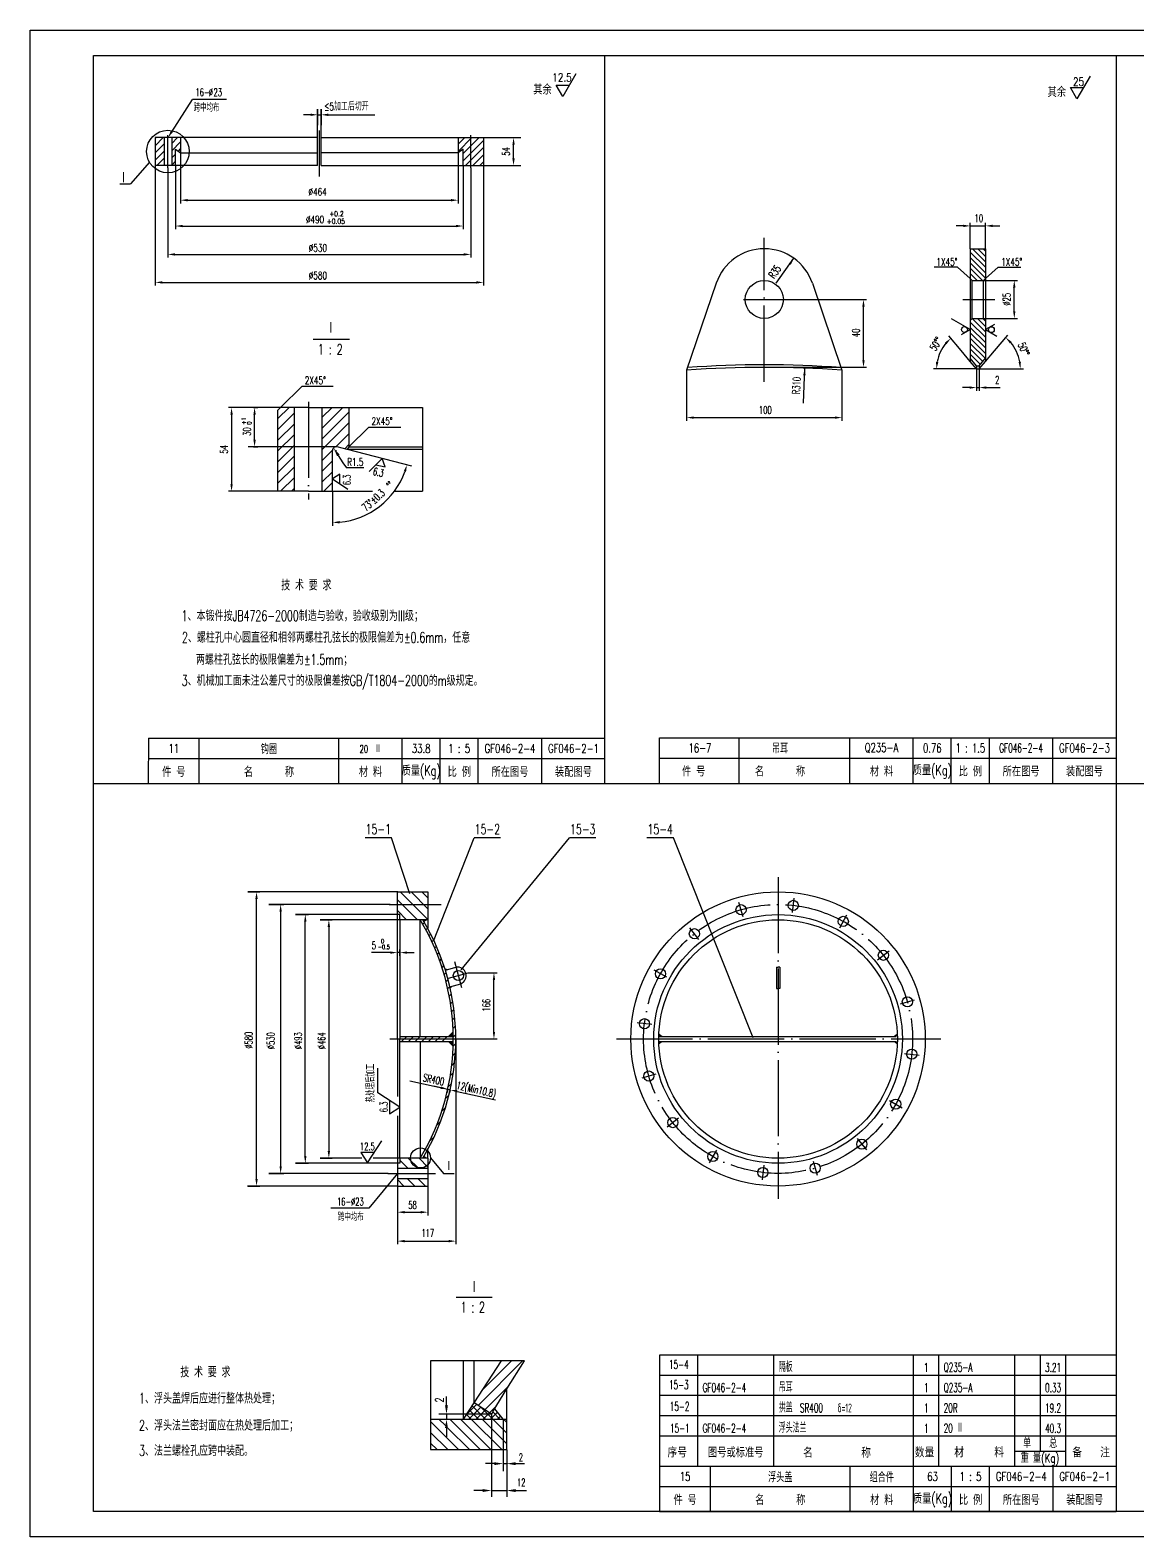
# Model space of a CAD drawing. Extents: x -843 to 1784, y -26 to 1322.
# Drawn here: x 66 to 503, y -26 to 568 of the extents above; entities that cross this region are included whole.
import ezdxf
from ezdxf.enums import TextEntityAlignment as Align

# ---------------------------------------------------------------- set-up
doc = ezdxf.new("R2010")
doc.units = 0
doc.header["$MEASUREMENT"] = 0
doc.linetypes.add('DASHDOT-M', pattern=[36, 30, -3, 0, -3])
doc.layers.get('0').update_dxf_attribs({"linetype": 'CONTINUOUS'})
for name, color, linetype in [('CDR_DWG1', 4, 'CONTINUOUS'), ('CDR_DWG2', 2, 'CONTINUOUS'), ('CDR_DWG3', 1, 'DASHDOT-M')]:
    doc.layers.add(name, color=color, linetype=linetype)
doc.styles.add('HZ', font='romans', dxfattribs={"width": 0.7, "bigfont": 'hz'})

# ---------------------------------------------------------------- blocks, each defined once
blk = doc.blocks.new('*X65')
for p, q in [((97.49, 122.95), (101.86, 127.31)), ((97.49, 118.71), (103.99, 125.21)), ((114.99, 119.24), (123.07, 127.31)), ((114.99, 123.48), (118.83, 127.31)), ((114.99, 114.99), (125.49, 125.49)), ((97.49, 114.46), (103.99, 120.96)), ((114.99, 110.75), (125.49, 121.25)), ((97.49, 110.22), (103.99, 116.72)), ((120.35, 111.87), (125.49, 117.01)), ((97.49, 105.98), (103.99, 112.48)), ((97.49, 101.74), (103.99, 108.24)), ((114.99, 106.51), (119, 110.51)), ((123.8, 111.07), (125.49, 112.77)), ((97.49, 97.49), (103.99, 103.99)), ((114.99, 102.27), (118.99, 106.27)), ((114.99, 98.02), (118.99, 102.02)), ((98.56, 94.31), (103.99, 99.75)), ((102.8, 94.31), (103.99, 95.51)), ((115.53, 94.31), (118.99, 97.78))]:
    blk.add_line(p, q)
blk = doc.blocks.new('*X53')
for p, q in [((18.71, 5.45), (36.26, 23)), ((20.8, 11.96), (31.84, 23)), ((21.38, 3.71), (30.56, 12.89))]:
    blk.add_line(p, q)
blk = doc.blocks.new('*X54')
at = {"color": 0}
for p, q in [((141.67, 70.96), (145.38, 74.67)), ((142.36, 68.82), (147.09, 73.55)), ((146.14, 68.82), (142.59, 72.37)), ((148.97, 68.82), (143.71, 74.08)), ((145.19, 68.82), (148.8, 72.43)), ((151.8, 68.82), (147.03, 73.59)), ((148.02, 68.82), (153.17, 73.97)), ((150.84, 68.82), (153.63, 71.61)), ((154.63, 68.82), (151.77, 71.67)), ((140.48, 68.82), (140.36, 68.95)), ((143.31, 68.82), (141.47, 70.66)), ((153.67, 68.82), (154.89, 70.04))]:
    blk.add_line(p, q, dxfattribs=at)
blk = doc.blocks.new('*X55')
at = {"color": 0}
for p, q in [((138.34, 56.82), (127.28, 67.89)), ((133.11, 66.29), (130.58, 68.82)), ((146.83, 56.82), (134.83, 68.82)), ((151.07, 56.82), (139.07, 68.82)), ((155.31, 56.82), (143.31, 68.82)), ((157.28, 59.1), (147.55, 68.82)), ((157.28, 63.34), (151.8, 68.82)), ((157.28, 67.58), (156.04, 68.82)), ((134.1, 56.82), (127.28, 63.64)), ((129.86, 56.82), (127.28, 59.4)), ((142.58, 56.82), (134.08, 65.32))]:
    blk.add_line(p, q, dxfattribs=at)
blk = doc.blocks.new('*X59')
for p, q in [((9.98, 45.33), (10.61, 45.97)), ((11.23, 43.05), (11.88, 43.7)), ((12.44, 40.72), (13.1, 41.39)), ((13.58, 38.33), (14.26, 39.01)), ((14.67, 35.88), (15.37, 36.58)), ((15.69, 33.37), (16.41, 34.09)), ((16.66, 30.8), (17.39, 31.53)), ((17.56, 28.16), (18.31, 28.92)), ((18.39, 25.46), (19.16, 26.23)), ((19.14, 22.68), (19.94, 23.47)), ((19.83, 19.83), (20.64, 20.64)), ((20.43, 16.89), (21.27, 17.73)), ((20.94, 13.87), (21.81, 14.73)), ((21.37, 10.76), (22.26, 11.65)), ((21.69, 7.55), (22.61, 8.47)), ((21.9, 4.22), (22.85, 5.18)), ((22, 0.78), (22.98, 1.77)), ((21.77, -6.52), (22.84, -5.45)), ((21.96, -2.79), (22.98, -1.77)), ((21.41, -10.41), (22.53, -9.29)), ((20.04, -18.86), (21.29, -17.6)), ((20.84, -14.51), (22.02, -13.33)), ((18.93, -23.5), (20.28, -22.15)), ((17.44, -28.52), (18.91, -27.06)), ((15.41, -34.09), (17.05, -32.45)), ((12.56, -40.48), (14.48, -38.56))]:
    blk.add_line(p, q)
blk = doc.blocks.new('*X61')
at = {"color": 0}
for p, q in [((139.69, 161.53), (136.66, 164.57)), ((143.94, 161.53), (139.94, 165.53)), ((147.66, 162.05), (144.18, 165.53)), ((138.21, 154.53), (135.66, 157.08)), ((142.45, 154.53), (139.45, 157.53)), ((146.69, 154.53), (143.69, 157.53))]:
    blk.add_line(p, q, dxfattribs=at)
blk = doc.blocks.new('*X60')
for p, q in [((101.65, 99), (103.65, 101)), ((104.3, 99), (106.3, 101)), ((106.95, 99), (108.95, 101)), ((109.61, 99), (111.61, 101)), ((112.26, 99), (114.26, 101)), ((114.91, 99), (116.91, 101)), ((117.56, 99), (119.56, 101))]:
    blk.add_line(p, q)
blk = doc.blocks.new('*X62')
at = {"color": 0}
for p, q in [((143.52, 259.53), (135.66, 267.39)), ((147.66, 259.63), (136.76, 270.53)), ((147.66, 263.88), (141, 270.53)), ((147.66, 268.12), (145.25, 270.53)), ((139.27, 259.53), (135.66, 263.15))]:
    blk.add_line(p, q, dxfattribs=at)
blk = doc.blocks.new('*X63')
for p, q in [((167.24, 209.67), (172.68, 215.11)), ((167.24, 212.5), (169.85, 215.11)), ((169.24, 208.84), (175.51, 215.11)), ((169.24, 206.01), (177.24, 214.01)), ((170.17, 204.11), (177.24, 211.18)), ((173, 204.11), (177.24, 208.36)), ((175.82, 204.11), (177.24, 205.53))]:
    blk.add_line(p, q)
blk = doc.blocks.new('*X64')
for p, q in [((47.89, 211.94), (51.06, 215.11)), ((47.89, 214.77), (48.23, 215.11)), ((54.39, 212.78), (56.72, 215.11)), ((47.89, 209.11), (51.39, 212.61)), ((47.89, 206.28), (51.39, 209.78)), ((54.39, 209.96), (57.89, 213.46)), ((54.39, 207.13), (55.89, 208.63)), ((57.02, 209.76), (57.89, 210.63)), ((48.54, 204.11), (51.39, 206.96)), ((51.37, 204.11), (51.39, 204.13)), ((54.39, 204.3), (55.89, 205.8))]:
    blk.add_line(p, q)

msp = doc.modelspace()

# ---------------------------------------------------------------- linework, layer by layer
for p, q in [((66.22, -26.03), (66.22, 567.97)), ((66.22, 567.97), (907.22, 567.97)), ((292.72, 270.97), (292.72, 557.97)), ((494.22, 557.97), (494.22, -16.03)), ((483.88, 549.8), (478.73, 540.87)), ((122.03, 527.93), (130.26, 540.62)), ((143.58, 540.62), (130.26, 540.62)), ((478.73, 540.87), (476.15, 545.34)), ((476.15, 545.34), (481.31, 545.34)), ((179.51, 536.83), (179.51, 530.52)), ((179.51, 525.65), (179.51, 536.83)), ((180.86, 536.83), (180.86, 530.52)), ((180.86, 525.65), (180.86, 536.83)), ((176.71, 534.59), (173.91, 534.59)), ((179.51, 534.59), (180.86, 534.59)), ((183.66, 534.59), (202.09, 534.59)), ((244.8, 525.58), (259.63, 525.58)), ((256.37, 525.58), (257.96, 525.58)), ((256.71, 517.38), (256.71, 522.78)), ((125.51, 519.58), (125.51, 499.68)), ((234.86, 519.58), (234.86, 499.68)), ((113.2, 515.98), (105.73, 507.34)), ((115.51, 514.58), (115.51, 467.27)), ((120.51, 513.69), (120.51, 478.3)), ((123.51, 514.58), (123.51, 489.5)), ((236.86, 514.58), (236.86, 489.5)), ((239.86, 513.69), (239.86, 478.3)), ((244.8, 514.58), (259.63, 514.58)), ((244.86, 514.58), (244.86, 467.27)), ((256.37, 514.58), (257.96, 514.58)), ((101.61, 507.34), (105.73, 507.34)), ((128.31, 500.93), (232.06, 500.93)), ((126.31, 490.75), (234.06, 490.75)), ((433.91, 490.8), (431.11, 490.8)), ((436.71, 481.79), (436.71, 492.05)), ((436.71, 490.8), (442.71, 490.8)), ((442.71, 481.79), (442.71, 492.05)), ((445.51, 490.8), (448.31, 490.8)), ((442.71, 476.6), (437.53, 481.79)), ((442.71, 478.72), (439.65, 481.79)), ((442.71, 480.84), (441.77, 481.79)), ((123.31, 479.55), (237.06, 479.55)), ((360.14, 468.2), (367.2, 478.02)), ((442.71, 474.48), (436.71, 480.48)), ((442.71, 472.35), (436.71, 478.36)), ((442.71, 470.23), (436.71, 476.23)), ((431.68, 474.57), (422.51, 474.57)), ((436.71, 470.04), (431.68, 474.57)), ((441.54, 469.29), (436.71, 474.11)), ((439.42, 469.29), (436.71, 471.99)), ((441.54, 469.29), (455.29, 469.29)), ((442.71, 470.04), (447.75, 474.57)), ((447.75, 474.57), (456.59, 474.57)), ((118.31, 468.52), (242.06, 468.52)), ((454.04, 457.09), (454.04, 466.49)), ((367.71, 461.79), (395.86, 461.79)), ((394.61, 437.84), (394.61, 458.99)), ((436.71, 449.92), (429.36, 454.17)), ((442.71, 446.9), (436.71, 452.9)), ((442.71, 449.02), (437.46, 454.28)), ((442.71, 451.14), (439.57, 454.29)), ((442.71, 453.26), (441.69, 454.29)), ((441.96, 454.29), (455.29, 454.29)), ((446.18, 451.89), (442.71, 449.89)), ((433.09, 441.68), (428.24, 447.46)), ((433.25, 447.92), (436.71, 449.92)), ((442.71, 444.78), (436.71, 450.78)), ((442.71, 442.66), (436.71, 448.66)), ((442.71, 440.54), (436.71, 446.54)), ((442.71, 449.89), (447.15, 447.33)), ((446.24, 441.56), (451.44, 447.76)), ((436.71, 437.36), (433.09, 441.68)), ((442.63, 438.49), (436.71, 444.41)), ((441.67, 437.34), (436.71, 442.29)), ((440.7, 436.19), (436.71, 440.17)), ((442.71, 437.36), (446.24, 441.56)), ((324.91, 433.88), (324.91, 413.96)), ((355.53, 435.04), (367.77, 435.04)), ((355.53, 435.04), (395.86, 435.04)), ((370.91, 420.88), (371.45, 434.72)), ((386.14, 433.88), (386.14, 413.96)), ((429.68, 434.38), (422.14, 434.38)), ((439.21, 434.38), (429.68, 434.38)), ((439.21, 434.38), (439.21, 425.8)), ((440.21, 434.38), (440.21, 425.8)), ((440.21, 434.38), (449.59, 434.38)), ((449.59, 434.38), (457.68, 434.38)), ((164.86, 419.17), (173.35, 427.65)), ((173.35, 427.65), (185.69, 427.65)), ((436.41, 427.05), (433.61, 427.05)), ((439.21, 427.05), (440.21, 427.05)), ((443.01, 427.05), (448.46, 427.05)), ((145.8, 419.17), (144.34, 419.17)), ((164.8, 419.17), (144.5, 419.17)), ((145.59, 416.37), (145.59, 388.97)), ((151.76, 419.17), (145.8, 419.17)), ((154.17, 419.17), (155.91, 419.17)), ((154.66, 406.48), (154.66, 416.37)), ((175.86, 419.17), (180.86, 419.17)), ((175.86, 419.17), (181.36, 419.17)), ((191.86, 403.67), (199.64, 411.45)), ((199.64, 411.45), (212.27, 411.45)), ((327.71, 415.21), (383.34, 415.21)), ((187.17, 403.68), (152.1, 403.68)), ((154.17, 403.68), (155.91, 403.68)), ((186.57, 401.93), (186.61, 402.1)), ((186.77, 402.23), (186.95, 402.23)), ((187.65, 400.32), (189.5, 397.35)), ((191.86, 402.67), (191.16, 402.67)), ((216.65, 396.08), (191.22, 402.65)), ((204.99, 399.09), (199.8, 393.99)), ((206.17, 395.85), (204.99, 399.09)), ((188.29, 392.86), (185.38, 391.02)), ((188.29, 389.1), (188.29, 392.86)), ((189.5, 397.35), (190.85, 395.47)), ((197.75, 395.47), (190.85, 395.47)), ((202.5, 396.65), (206.17, 395.85)), ((145.8, 386.17), (144.34, 386.17)), ((163.8, 386.17), (145.8, 386.17)), ((185.36, 386.17), (185.36, 372.6)), ((185.38, 391.02), (191.47, 387.03)), ((112.82, 280.78), (292.82, 280.78)), ((314.22, 280.97), (494.22, 280.97)), ((314.22, 280.97), (494.22, 280.97)), ((91.22, 270.97), (897.22, 270.97)), ((112.72, 270.97), (292.72, 270.97)), ((208.65, 249.6), (198.2, 249.6)), ((215.89, 227.53), (208.65, 249.6)), ((225.16, 208.83), (241.16, 249.6)), ((236.12, 197.54), (278.74, 249.6)), ((251.61, 249.6), (241.16, 249.6)), ((289.19, 249.6), (278.74, 249.6)), ((319.72, 249.6), (309.27, 249.6)), ((351.08, 170.76), (319.72, 249.6)), ((211.12, 228.26), (152.01, 228.26)), ((152.01, 228.26), (156.69, 228.26)), ((155.44, 115.06), (155.44, 225.46)), ((208.09, 223.26), (160.31, 223.26)), ((160.31, 223.26), (166.18, 223.26)), ((164.93, 220.46), (164.93, 120.06)), ((207.76, 223.26), (228.22, 223.26)), ((211.03, 219.26), (170.81, 219.26)), ((170.81, 219.26), (175.9, 219.26)), ((174.65, 124.06), (174.65, 216.46)), ((212.01, 217.26), (180.45, 217.26)), ((180.45, 217.26), (185.18, 217.26)), ((183.93, 214.46), (183.93, 126.06)), ((208.16, 204.3), (200.68, 204.3)), ((210.96, 203.06), (210.96, 205.55)), ((211.96, 204.3), (210.96, 204.3)), ((211.96, 203.06), (211.96, 205.55)), ((214.76, 204.3), (217.56, 204.3)), ((238.81, 196.36), (250.24, 196.36)), ((248.99, 173.06), (248.99, 193.56)), ((233.96, 170.2), (233.96, 91.67)), ((236.96, 170.26), (250.24, 170.26)), ((203.26, 149.07), (203.26, 158.68)), ((211.96, 143.37), (203.26, 149.07)), ((215.86, 153.76), (230.79, 150.45)), ((228.06, 151.05), (225.33, 151.66)), ((230.79, 150.45), (230.52, 149.21)), ((230.79, 150.43), (231.74, 150.22)), ((231.74, 150.23), (231.47, 149)), ((234.47, 149.61), (249.63, 146.21)), ((207.8, 146.11), (207.8, 140.74)), ((207.8, 140.74), (211.96, 143.37)), ((201.85, 125.54), (196.49, 125.54)), ((196.49, 125.54), (199.11, 121.37)), ((199.11, 121.37), (204.82, 130.08)), ((210.99, 121.26), (170.73, 121.26)), ((170.73, 121.26), (175.9, 121.26)), ((180.45, 123.26), (185.18, 123.26)), ((196.96, 123.26), (180.45, 123.26)), ((213.11, 123.26), (201.35, 123.26)), ((211.96, 121.26), (210.96, 121.26)), ((222.96, 123.26), (211.96, 123.26)), ((211.96, 123.26), (211.96, 121.26)), ((223.99, 123.34), (229.15, 117.27)), ((207.36, 117.26), (160.31, 117.26)), ((160.31, 117.26), (166.18, 117.26)), ((210.96, 117.26), (199.71, 103.55)), ((229.15, 117.27), (233.27, 117.27)), ((210.99, 112.26), (151.91, 112.26)), ((152.01, 112.26), (156.69, 112.26)), ((210.99, 112.26), (210.99, 100.71)), ((222.96, 112.26), (222.96, 100.71)), ((199.71, 103.55), (184.71, 103.55)), ((213.79, 101.96), (220.16, 101.96)), ((210.99, 100.71), (210.99, 89.3)), ((213.79, 90.55), (231.16, 90.55)), ((233.96, 91.67), (233.96, 89.3)), ((314.32, 37.78), (494.32, 37.78)), ((314.32, 29.78), (494.32, 29.78)), ((230.27, 25.85), (230.27, 29.35)), ((247.96, 22.35), (227.27, 22.35)), ((230.27, 22.35), (230.27, 20.35)), ((248.02, 22.29), (248.02, -10.29)), ((252.61, 20.29), (252.61, -0.17)), ((314.32, 21.78), (494.32, 21.78)), ((230.27, 16.85), (230.27, 13.35)), ((314.32, 13.78), (494.32, 13.78)), ((464.32, 7.78), (464.32, 13.78)), ((254.02, 8.29), (254.02, -10.21)), ((454.32, 7.78), (474.32, 7.78)), ((249.11, 2.83), (245.61, 2.83)), ((252.61, 2.83), (253.98, 2.83)), ((257.52, 2.83), (261.02, 2.83)), ((244.52, -7.77), (241.02, -7.77)), ((248.09, -7.77), (254.04, -7.77)), ((257.52, -7.77), (261.82, -7.77)), ((314.32, -6.22), (494.32, -6.22)), ((907.22, -26.03), (66.22, -26.03))]:
    msp.add_line(p, q)
msp.add_lwpolyline([(281.22, 550.79), (276.07, 541.87), (273.49, 546.33), (278.65, 546.33)])
for centre, radius in [((120.51, 520.09), 8.39), ((434.4, 449.92), 1.15), ((445.02, 449.89), 1.15), ((220.05, 123.34), 3.94)]:
    msp.add_circle(centre, radius)
for centre, radius, start, end in [((439.21, 434.38), 15.82, 140.15415, 169.84585), ((440.21, 434.38), 16.22, 9.90494, 40.09506), ((185.36, 404.17), 30.32, 275.29288, 340.20645)]:
    msp.add_arc(centre, radius, start, end)
for points in [[(176.71, 535.06), (176.71, 534.12), (179.51, 534.59)], [(183.66, 535.06), (183.66, 534.12), (180.86, 534.59)], [(122.42, 527.68), (121.64, 528.19), (120.51, 525.58)], [(256.24, 522.78), (257.17, 522.78), (256.71, 525.58)], [(256.24, 517.38), (257.17, 517.38), (256.71, 514.58)], [(128.31, 501.4), (128.31, 500.46), (125.51, 500.93)], [(232.06, 501.4), (232.06, 500.46), (234.86, 500.93)], [(126.31, 491.21), (126.31, 490.28), (123.51, 490.75)], [(234.06, 491.21), (234.06, 490.28), (236.86, 490.75)], [(433.91, 491.27), (433.91, 490.33), (436.71, 490.8)], [(445.51, 491.27), (445.51, 490.33), (442.71, 490.8)], [(123.31, 480.01), (123.31, 479.08), (120.51, 479.55)], [(237.06, 480.01), (237.06, 479.08), (239.86, 479.55)], [(365.19, 476.02), (365.95, 475.48), (367.2, 478.02)], [(453.57, 466.49), (454.5, 466.49), (454.04, 469.29)], [(118.31, 468.98), (118.31, 468.05), (115.51, 468.52)], [(242.06, 468.98), (242.06, 468.05), (244.86, 468.52)], [(394.14, 458.99), (395.08, 458.99), (394.61, 461.79)], [(453.57, 457.09), (454.5, 457.09), (454.04, 454.29)], [(426.74, 444.85), (427.4, 444.19), (429.04, 446.5)], [(452.29, 444.49), (452.95, 445.15), (450.64, 446.8)], [(370.87, 431.94), (371.81, 431.91), (371.45, 434.72)], [(394.14, 437.84), (395.08, 437.84), (394.61, 435.04)], [(424.11, 437.13), (423.18, 437.21), (423.39, 434.38)], [(456.65, 437.21), (455.72, 437.13), (456.43, 434.38)], [(436.41, 427.52), (436.41, 426.59), (439.21, 427.05)], [(443.01, 427.52), (443.01, 426.59), (440.21, 427.05)], [(145.12, 416.37), (146.06, 416.37), (145.59, 419.17)], [(154.2, 416.37), (155.13, 416.37), (154.66, 419.17)], [(327.71, 415.68), (327.71, 414.75), (324.91, 415.21)], [(383.34, 415.68), (383.34, 414.75), (386.14, 415.21)], [(154.2, 406.48), (155.13, 406.48), (154.66, 403.68)], [(188.15, 400.63), (187.16, 400.01), (185.8, 403.29)], [(213.44, 394.04), (214.34, 393.76), (214.72, 396.58)], [(145.12, 388.97), (146.06, 388.97), (145.59, 386.17)], [(188.18, 373.51), (188.14, 374.44), (185.36, 373.85)], [(154.97, 225.46), (155.9, 225.46), (155.44, 228.26)], [(164.47, 220.46), (165.4, 220.46), (164.93, 223.26)], [(174.18, 216.46), (175.12, 216.46), (174.65, 219.26)], [(183.46, 214.46), (184.4, 214.46), (183.93, 217.26)], [(220.96, 217.26), (222.96, 217.26), (221.48, 216.39)], [(208.16, 204.76), (208.16, 203.83), (210.96, 204.3)], [(214.76, 204.76), (214.76, 203.83), (211.96, 204.3)], [(229.86, 197.34), (231, 197.67), (229.61, 198.13)], [(248.53, 193.56), (249.46, 193.56), (248.99, 196.36)], [(231.61, 190.8), (232.75, 191.12), (231.81, 190)], [(232.76, 171.18), (230.76, 171.27), (232.65, 173.18)], [(248.53, 173.06), (249.46, 173.06), (248.99, 170.26)], [(314.05, 171.26), (315.55, 171.29), (314.14, 172.35)], [(407.89, 171.26), (406.39, 171.29), (407.8, 172.35)], [(232.77, 169.33), (230.77, 169.22), (232.67, 167.32)], [(314.05, 169.26), (315.55, 169.23), (314.14, 168.17)], [(407.89, 169.26), (406.39, 169.23), (407.8, 168.17)], [(228.16, 151.51), (227.96, 150.6), (230.79, 150.45)], [(228.16, 151.5), (227.96, 150.59), (230.79, 150.43)], [(234.58, 150.06), (234.37, 149.15), (231.74, 150.22)], [(183.46, 126.06), (184.4, 126.06), (183.93, 123.26)], [(164.47, 120.06), (165.4, 120.06), (164.93, 117.26)], [(174.18, 124.06), (175.12, 124.06), (174.65, 121.26)], [(222.96, 123.26), (220.96, 123.26), (221.48, 124.1)], [(220.96, 123.26), (220.96, 123.26), (220.96, 123.26)], [(222.96, 123.26), (220.96, 123.26), (220.96, 123.26)], [(154.97, 115.06), (155.9, 115.06), (155.44, 112.26)], [(213.79, 102.43), (213.79, 101.49), (210.99, 101.96)], [(220.16, 102.43), (220.16, 101.49), (222.96, 101.96)], [(213.79, 91.02), (213.79, 90.09), (210.99, 90.55)], [(231.16, 91.02), (231.16, 90.09), (233.96, 90.55)], [(230.86, 25.85), (229.69, 25.85), (230.27, 22.35)], [(230.86, 16.85), (229.69, 16.85), (230.27, 20.35)], [(249.11, 2.25), (249.11, 3.41), (252.61, 2.83)], [(257.52, 2.25), (257.52, 3.41), (254.02, 2.83)], [(244.52, -8.35), (244.52, -7.18), (248.02, -7.77)], [(257.52, -8.35), (257.52, -7.18), (254.02, -7.77)]]:
    msp.add_solid(points)
at = {"layer": 'CDR_DWG1'}
for p, q in [((91.22, -16.03), (91.22, 557.97)), ((91.22, 557.97), (897.22, 557.97)), ((115.51, 525.58), (115.51, 514.58)), ((119.01, 525.58), (115.51, 525.58)), ((119.01, 525.58), (119.01, 514.58)), ((122.01, 525.58), (119.01, 525.58)), ((122.01, 525.58), (122.01, 514.58)), ((125.51, 525.58), (122.01, 525.58)), ((179.51, 525.58), (125.51, 525.58)), ((125.51, 525.58), (125.51, 519.58)), ((179.51, 514.58), (179.51, 525.58)), ((180.86, 514.58), (180.86, 525.58)), ((180.86, 525.58), (234.86, 525.58)), ((234.86, 525.58), (244.86, 525.58)), ((234.86, 525.58), (234.86, 519.58)), ((244.86, 525.58), (244.86, 514.58)), ((123.51, 514.58), (123.51, 521.08)), ((123.51, 521.08), (125.51, 519.58)), ((125.51, 519.58), (179.51, 519.58)), ((234.86, 519.58), (180.86, 519.58)), ((236.86, 521.08), (234.86, 519.58)), ((236.86, 514.58), (236.86, 521.08)), ((119.01, 514.58), (115.51, 514.58)), ((122.01, 514.58), (119.01, 514.58)), ((123.51, 514.58), (122.01, 514.58)), ((179.49, 514.58), (123.51, 514.58)), ((180.85, 514.58), (236.86, 514.58)), ((236.86, 514.58), (244.86, 514.58)), ((436.71, 481.79), (436.71, 470.04)), ((436.71, 481.79), (442.71, 481.79)), ((442.71, 481.79), (442.71, 470.04)), ((437.46, 469.29), (436.71, 470.04)), ((436.71, 470.04), (436.71, 437.36)), ((437.46, 469.29), (441.96, 469.29)), ((437.46, 454.29), (437.46, 469.29)), ((442.71, 470.04), (441.96, 469.29)), ((441.96, 454.29), (441.96, 469.29)), ((442.71, 470.04), (442.71, 437.36)), ((336.59, 468.22), (324.91, 433.88)), ((374.46, 468.22), (386.14, 433.88)), ((437.46, 454.29), (436.71, 453.54)), ((437.46, 454.29), (441.96, 454.29)), ((441.96, 454.29), (442.71, 453.54)), ((439.21, 435.61), (436.71, 438.59)), ((439.21, 434.38), (436.71, 437.36)), ((439.21, 435.61), (439.21, 434.38)), ((439.21, 435.61), (440.21, 435.61)), ((439.21, 434.38), (440.21, 434.38)), ((440.21, 435.61), (442.71, 438.59)), ((440.21, 434.38), (442.71, 437.36)), ((440.21, 435.61), (440.21, 434.38)), ((164.86, 419.17), (163.86, 418.17)), ((163.86, 386.17), (163.86, 418.17)), ((170.36, 419.17), (164.86, 419.17)), ((170.36, 386.17), (170.36, 419.17)), ((175.86, 419.17), (170.36, 419.17)), ((175.86, 419.17), (220.86, 419.17)), ((181.36, 386.17), (181.36, 419.17)), ((181.36, 419.17), (191.86, 419.17)), ((191.86, 419.17), (191.86, 403.67)), ((220.86, 419.17), (220.86, 386.17)), ((185.36, 386.17), (185.36, 402.23)), ((191.16, 402.67), (187.24, 403.68)), ((191.86, 403.67), (191.16, 402.67)), ((191.86, 403.67), (220.86, 403.67)), ((220.86, 402.67), (191.86, 402.67)), ((170.36, 386.17), (163.86, 386.17)), ((175.86, 386.17), (170.36, 386.17)), ((175.86, 386.17), (181.36, 386.17)), ((181.36, 386.17), (185.36, 386.17)), ((185.36, 386.17), (201.11, 386.17)), ((209.76, 386.17), (220.86, 386.17)), ((112.82, 288.78), (112.72, 270.97)), ((112.82, 288.78), (292.82, 288.78)), ((132.82, 270.78), (132.82, 288.78)), ((187.82, 270.78), (187.82, 288.78)), ((212.82, 270.78), (212.82, 288.78)), ((227.82, 270.78), (227.82, 288.78)), ((242.82, 270.78), (242.82, 288.78)), ((267.82, 270.78), (267.82, 288.78)), ((314.22, 288.97), (494.22, 288.97)), ((314.22, 288.97), (494.22, 288.97)), ((314.22, 288.97), (494.22, 288.97)), ((314.22, 270.97), (314.22, 288.97)), ((345.66, 270.97), (345.66, 288.97)), ((389.22, 270.97), (389.22, 288.97)), ((414.22, 270.97), (414.22, 288.97)), ((429.22, 270.97), (429.22, 288.97)), ((444.22, 270.97), (444.22, 288.97)), ((469.22, 270.97), (469.22, 288.97)), ((210.96, 228.26), (222.96, 228.26)), ((210.96, 219.26), (210.96, 228.26)), ((222.96, 228.26), (222.96, 217.26)), ((210.96, 170.26), (210.96, 219.26)), ((211.96, 219.26), (210.96, 219.26)), ((211.96, 217.26), (211.96, 219.26)), ((211.96, 217.26), (211.96, 170.26)), ((222.96, 217.26), (211.96, 217.26)), ((219.96, 171.4), (219.96, 217.26)), ((222.96, 217.26), (222.96, 213.94)), ((229.86, 197.34), (234.02, 198.54)), ((360.3, 198.54), (360.3, 190.09)), ((360.3, 198.54), (360.96, 198.54)), ((361.63, 198.54), (360.96, 198.54)), ((361.63, 198.54), (361.63, 190.09)), ((231.63, 190.82), (235.89, 192.03)), ((360.3, 190.09), (360.96, 190.09)), ((361.63, 190.09), (360.96, 190.09)), ((210.96, 170.26), (210.96, 147.53)), ((211.96, 171.26), (232.76, 171.26)), ((211.96, 123.26), (211.96, 170.26)), ((211.96, 169.26), (232.76, 169.26)), ((219.96, 169.37), (219.96, 123.26)), ((314.02, 171.26), (407.46, 171.26)), ((314.02, 169.26), (407.46, 169.26)), ((210.96, 139.98), (210.96, 121.51)), ((222.96, 123.26), (222.96, 127.11)), ((210.96, 121.26), (210.96, 119.26)), ((210.96, 119.26), (222.96, 119.26)), ((210.96, 119.26), (210.96, 115.26)), ((222.96, 123.26), (222.96, 119.26)), ((222.96, 119.26), (222.96, 115.26)), ((210.96, 115.26), (222.96, 115.26)), ((210.96, 115.26), (210.96, 112.26)), ((222.96, 115.26), (222.96, 112.26)), ((210.96, 112.26), (222.96, 112.26)), ((224.02, 43.35), (224.02, 8.35)), ((261.02, 43.35), (224.02, 43.35)), ((237.02, 20.35), (237.02, 43.35)), ((241.22, 26.79), (252.02, 43.35)), ((241.22, 26.79), (241.22, 43.35)), ((254.02, 32.35), (261.02, 43.35)), ((314.32, 45.78), (494.32, 45.78)), ((314.32, -16.22), (314.32, 45.78)), ((329.32, 13.78), (329.32, 45.78)), ((359.32, 13.78), (359.32, 45.78)), ((414.32, 13.78), (414.32, 45.78)), ((424.32, 13.78), (424.32, 45.78)), ((454.32, 13.78), (454.32, 45.78)), ((464.32, 13.78), (464.32, 45.78)), ((474.32, 1.78), (474.32, 45.78)), ((248.73, 23.53), (254.02, 32.35)), ((254.02, 20.35), (254.02, 32.35)), ((237.02, 20.35), (241.22, 26.79)), ((248.02, 22.35), (241.22, 26.79)), ((252.61, 20.35), (249.3, 24.48)), ((224.02, 20.35), (237.02, 20.35)), ((237.02, 20.35), (254.02, 20.35)), ((248.73, 23.53), (247.96, 22.35)), ((254.02, 8.35), (254.02, 20.35)), ((329.32, 1.78), (329.32, 13.78)), ((359.32, 1.78), (359.32, 13.78)), ((414.32, 1.78), (414.32, 13.78)), ((424.32, 1.78), (424.32, 13.78)), ((454.32, 1.78), (454.32, 13.78)), ((224.02, 8.35), (254.02, 8.35)), ((314.32, 1.78), (494.32, 1.78)), ((334.32, -16.22), (334.32, 1.78)), ((389.32, -16.22), (389.32, 1.78)), ((414.32, -16.22), (414.32, 1.78)), ((429.32, -16.22), (429.32, 1.78)), ((444.32, -16.22), (444.32, 1.78)), ((469.32, -16.22), (469.32, 1.78)), ((897.22, -16.03), (91.22, -16.03)), ((314.22, -16.03), (494.22, -16.03))]:
    msp.add_line(p, q, dxfattribs=at)
for centre, radius in [((355.53, 461.79), 7.5), ((360.96, 170.26), 58), ((346.36, 221.21), 2), ((366.96, 222.92), 2), ((360.96, 170.26), 49), ((360.96, 170.26), 47), ((386.66, 216.61), 2), ((327.97, 211.74), 2), ((402.44, 203.25), 2), ((234.96, 195.26), 2), ((314.61, 195.95), 2), ((411.91, 184.87), 2), ((308.31, 176.26), 2), ((413.62, 164.26), 2), ((310.02, 155.65), 2), ((407.32, 144.56), 2), ((319.49, 137.27), 2), ((393.96, 128.78), 2), ((335.27, 123.9), 2), ((354.96, 117.6), 2), ((375.57, 119.31), 2)]:
    msp.add_circle(centre, radius, dxfattribs=at)
for centre, radius, start, end in [((355.53, 461.79), 20, 18.77819, 161.22181), ((355.53, 28.78), 406.25, 85.67849, 94.32151), ((355.53, 28.78), 407.25, 85.73848, 94.26152), ((186.86, 402.23), 1.5, 75.49934, 180), ((141.5, 170.26), 91.46, 329.07756, 30.92244), ((142.5, 170.26), 91.46, 329.07756, 30.92244), ((234.63, 195.19), 3.4, 291.70928, 100.29072)]:
    msp.add_arc(centre, radius, start, end, dxfattribs=at)
at = {"layer": 'CDR_DWG2'}
for p, q in [((177.76, 446.14), (192.01, 446.14)), ((234.05, 68.4), (248.29, 68.4))]:
    msp.add_line(p, q, dxfattribs=at)
at = {"layer": 'CDR_DWG3', "linetype": 'DASHDOT-M'}
for p, q in [((120.51, 513.69), (120.51, 526.5)), ((180.15, 528.42), (180.15, 510.26)), ((239.86, 513.69), (239.86, 526.5)), ((355.53, 429.37), (355.53, 486.1)), ((347.28, 461.79), (367.71, 461.79)), ((433.82, 461.78), (446.38, 461.78)), ((175.86, 421.44), (175.86, 382.96)), ((360.96, 234.09), (360.96, 107.19)), ((366.64, 220.07), (367.29, 225.81)), ((347.15, 218.45), (345.55, 224)), ((329.76, 209.49), (326.16, 214.01)), ((385.27, 214.11), (388.07, 219.16)), ((400.2, 201.47), (404.72, 205.06)), ((231.12, 194.16), (238.81, 196.36)), ((236.34, 190.45), (233.56, 200.62)), ((317.12, 194.56), (312.07, 197.36)), ((409.15, 184.08), (414.7, 185.67)), ((311.15, 175.93), (305.42, 176.59)), ((207.96, 170.26), (236.96, 170.26)), ((297.22, 170.26), (425.05, 170.26)), ((410.77, 164.58), (416.51, 163.93)), ((312.77, 156.44), (307.22, 154.85)), ((404.81, 145.96), (409.86, 143.16)), ((321.73, 139.05), (317.21, 135.46)), ((392.17, 131.03), (395.77, 126.51)), ((336.66, 126.41), (333.86, 121.36)), ((355.29, 120.45), (354.64, 114.71)), ((374.78, 122.07), (376.37, 116.52)), ((207.16, 117.26), (225.96, 117.26))]:
    msp.add_line(p, q, dxfattribs=at)
msp.add_circle((360.96, 170.26), 53, dxfattribs=at)

# ---------------------------------------------------------------- block references
for name, p in [('*X64', (67.62, 310.48)), ('*X63', (67.62, 310.48)), ('*X65', (66.37, 291.86)), ('*X62', (75.31, -42.27)), ('*X59', (210.96, 170.26)), ('*X60', (110.96, 70.26)), ('*X61', (75.31, -42.27)), ('*X53', (224.02, 20.35)), ('*X54', (96.74, -48.47)), ('*X55', (96.74, -48.47))]:
    msp.add_blockref(name, p)

# ---------------------------------------------------------------- texts
at = {"style": 'HZ'}
for s, height, width, p in [('其余', 4, 0.7, (264.5, 542.58)), ('12.5', 3.2, 0.8, (271.97, 547.72)), ('25', 3.2, 0.8, (477.17, 546.04)), ('16-', 3, 0.65, (131.34, 541.98)), ('%%c', 3, 0.65, (136.54, 541.98)), ('23', 3, 0.65, (138.49, 541.98)), ('其余', 4, 0.7, (467.16, 541.59)), ('跨中均布', 3, 0.65, (130.67, 535.87)), ('≤5加工后切开', 3, 0.7, (182.17, 536.34)), ('+0.2', 2.04, 0.7, (184.1, 494.57)), ('10', 3, 0.65, (438.41, 492.3)), ('1X45%%D', 3, 0.7, (423.36, 475.11)), ('1X45%%D', 3, 0.7, (448.88, 475.11)), ('2X45%%D', 3, 0.7, (174.45, 428.38)), ('2', 3, 0.65, (446.49, 428.55)), ('100', 3, 0.65, (353.41, 416.71)), ('2X45%%D', 3, 0.7, (200.75, 412.31)), ('           技 术 要 求', 4.2, 0.65, (142.77, 347.1)), ('1、本锻件按JB4726-2000制造与验收，验收级别为III级；', 4.2, 0.65, (125.9, 335.02)), ('2、螺柱孔中心圆直径和相邻两螺柱孔弦长的极限偏差为%%P0.6mm，任意', 4.2, 0.65, (126.03, 326.48)), ('  两螺柱孔弦长的极限偏差为%%P1.5mm；', 4.2, 0.65, (127.81, 317.76)), ('3、机械加工面未注公差尺寸的极限偏差按GB/T1804-2000的m级规定。', 4.2, 0.65, (125.95, 309.48)), ('0', 1.7, 0.7, (204.49, 207.96)), ('-0.5', 1.7, 0.7, (203.24, 205.67)), ('跨中均布', 3, 0.65, (187.51, 98.51)), ('15-4', 3.5, 0.6, (317.96, 40.18)), ('隔板', 3.5, 0.6, (361.22, 39.06)), ('Q235-A', 3.5, 0.6, (426.22, 39.06)), ('       技 术 要 求', 4.2, 0.65, (111.12, 36.88)), ('15-3', 3.5, 0.6, (317.96, 32.18)), ('1、浮头盖焊后应进行整体热处理；', 4.2, 0.65, (109.14, 26.52)), ('GF046-2-4', 3.5, 0.6, (331.22, 31.06)), ('吊耳', 3.5, 0.6, (361.22, 31.06)), ('Q235-A', 3.5, 0.6, (426.22, 31.06)), ('15-2', 3.5, 0.6, (318.29, 23.65)), ('拱盖  SR400   δ=12', 3.5, 0.6, (361.22, 23.06)), ('20R', 3.5, 0.6, (426.22, 23.06)), ('2、浮头法兰密封面应在热处理后加工；', 4.2, 0.65, (109.14, 15.84)), ('15-1', 3.5, 0.6, (318.36, 15.06)), ('GF046-2-4', 3.5, 0.6, (331.22, 15.06)), ('浮头法兰', 3.5, 0.6, (361.22, 15.06)), ('20 Ⅱ', 3.5, 0.6, (426.22, 15.06)), ('单', 3.5, 0.7, (457.5, 9.04)), ('总', 3.5, 0.7, (467.76, 8.99)), ('3、法兰螺栓孔应跨中装配。', 4.2, 0.65, (109.14, 5.87)), ('2', 3, 0.65, (258.77, 3.78)), ('序号', 4, 0.8, (317.39, 5.27)), ('图号或标准号', 4, 0.7, (333.34, 5.28)), ('名        称', 4, 0.8, (370.81, 5.17)), ('数量', 4, 0.8, (414.84, 5.28)), ('材     料', 4, 0.8, (430.38, 5.33)), ('重 量(Kg)', 3.5, 0.7, (456.56, 3.26)), ('备   注', 4, 0.8, (476.89, 5.28))]:
    msp.add_text(s, height=height, dxfattribs=dict(at, width=width)).set_placement(p)
for s, height, rotation, width, p in [('54', 3, 90, 0.65, (255.21, 518.46)), ('R35', 3, 54, 0.65, (359.38, 469.74)), ('%%c25', 3, 90, 0.65, (452.54, 459.35)), ('40', 3, 90, 0.65, (393.11, 446.95)), ('50%%d%%d', 3, 57.31974, 0.65, (423.01, 441.21)), ('50%%d%%d', 3, 292.91796, 0.65, (455.36, 444.04)), ('R310', 3, 88, 0.65, (369.55, 424.42)), ('+1', 1.7, 90, 0.7, (151.2, 412.44)), ('30', 3, 90, 0.65, (153.16, 408.03)), ('0', 1.7, 90, 0.7, (153.43, 412.44)), ('54', 3, 90, 0.65, (144.09, 401.04)), ('73%%d%%p0.3', 3, 41.8869, 0.65, (198.61, 378.12)), ('%%d%%d', 3, 41.8869, 0.65, (208.28, 386.78)), ('166', 3, 90, 0.65, (247.49, 181.04)), ('SR400', 3, 347.48828, 0.65, (220.78, 153.68)), ('12(Min10.8)', 3, 347, 0.65, (234.03, 150.66))]:
    msp.add_text(s, height=height, rotation=rotation, dxfattribs=dict(at, width=width)).set_placement(p)
for s, height, width, p in [('%%C464 ', 3, 0.7, (180.22, 502.72)), ('%%C490 ', 3, 0.7, (179.22, 491.82)), ('+0.05', 2.04, 0.7, (186.68, 491.58)), ('%%C530 ', 3, 0.7, (180.32, 480.62)), ('%%C580 ', 3, 0.7, (180.32, 469.72)), ('R1.5', 3, 0.7, (194.33, 396.21)), ('5', 3, 0.65, (201.67, 205.68)), ('12.5', 3, 0.65, (199.11, 126.37)), ('16-%%C23', 3, 0.65, (192.41, 104.63)), ('58', 3, 0.65, (216.91, 103.28)), ('117', 3, 0.65, (222.91, 92.31)), ('12', 3, 0.65, (259.74, -6.08))]:
    msp.add_text(s, height=height, dxfattribs=dict(at, width=width)).set_placement(p, align=Align.CENTER)
for s, height, rotation, width, p in [('6.3', 3, 90, 0.65, (192.51, 390.67)), ('6.3', 3, 347.72462, 0.65, (203.14, 392.2)), ('%%C580 ', 3, 90, 0.65, (153.83, 170.43)), ('%%C530 ', 3, 90, 0.65, (162.55, 170.23)), ('%%C493 ', 3, 90, 0.65, (173.33, 170.23)), ('%%C464 ', 3, 90, 0.65, (182.55, 170.23)), ('热处理后加工', 3, 90, 0.65, (201.94, 152.91)), ('6.3', 3, 90, 0.65, (207.07, 143.44)), ('2', 3.2, 90, 0.7, (229.09, 27.94))]:
    msp.add_text(s, height=height, rotation=rotation, dxfattribs=dict(at, width=width)).set_placement(p, align=Align.CENTER)
for s, height, width, p in [('11', 3.5, 0.7, (122.82, 284.78)), ('钩圈', 3.5, 0.7, (160.32, 284.78)), ('20  Ⅱ', 3, 0.65, (200.32, 284.78)), ('33.8', 3.5, 0.7, (220.32, 284.78)), ('1 : 5', 3.5, 0.7, (235.32, 284.78)), ('GF046-2-4', 3.5, 0.7, (255.32, 284.78)), ('GF046-2-1', 3.5, 0.7, (280.32, 284.78)), ('16-7', 3.5, 0.7, (330.17, 284.97)), ('吊耳', 3.5, 0.7, (361.72, 284.97)), ('Q235-A', 3.5, 0.7, (401.72, 284.97)), ('0.76', 3.5, 0.7, (421.72, 284.97)), ('1 : 1.5', 3.5, 0.7, (436.72, 284.97)), ('GF046-2-4', 3.5, 0.6, (456.72, 284.97)), ('GF046-2-3', 3.5, 0.7, (481.72, 284.97)), ('件 号', 4, 0.7, (122.82, 275.78)), ('名      称', 4, 0.7, (160.32, 275.78)), ('材 料', 4, 0.7, (200.32, 275.78)), ('质量(Kg)', 4, 0.7, (220.32, 275.78)), ('比 例', 4, 0.7, (235.32, 275.78)), ('所在图号', 4, 0.7, (255.32, 275.78)), ('装配图号', 4, 0.7, (280.32, 275.78)), ('件 号', 4, 0.7, (327.7, 275.97)), ('名      称', 4, 0.7, (361.72, 275.97)), ('材 料', 4, 0.7, (401.72, 275.97)), ('质量(Kg)', 4, 0.7, (421.72, 275.97)), ('比 例', 4, 0.7, (436.72, 275.97)), ('所在图号', 4, 0.7, (456.72, 275.97)), ('装配图号', 4, 0.7, (481.72, 275.97)), ('1', 3.5, 0.6, (419.32, 40.76)), ('3.21', 3.5, 0.6, (469.32, 40.76)), ('1', 3.5, 0.6, (419.32, 32.76)), ('0.33', 3.5, 0.6, (469.32, 32.76)), ('1', 3.5, 0.6, (419.32, 24.76)), ('19.2', 3.5, 0.6, (469.32, 24.76)), ('1', 3.5, 0.6, (419.32, 16.76)), ('40.3', 3.5, 0.6, (469.32, 16.76)), ('15', 3.5, 0.7, (324.32, -2.22)), ('浮头盖', 3.5, 0.7, (361.82, -2.22)), ('组合件', 3.5, 0.7, (401.82, -2.22)), ('63', 3.5, 0.7, (421.82, -2.22)), ('1 : 5', 3.5, 0.7, (436.82, -2.22)), ('GF046-2-4', 3.5, 0.7, (456.82, -2.22)), ('GF046-2-1', 3.5, 0.7, (481.82, -2.22)), ('件 号', 4, 0.7, (324.32, -11.22)), ('名      称', 4, 0.7, (361.82, -11.22)), ('材 料', 4, 0.7, (401.82, -11.22)), ('质量(Kg)', 4, 0.7, (421.82, -11.22)), ('比 例', 4, 0.7, (436.82, -11.22)), ('所在图号', 4, 0.7, (456.82, -11.22)), ('装配图号', 4, 0.7, (481.82, -11.22))]:
    msp.add_text(s, height=height, dxfattribs=dict(at, width=width)).set_placement(p, align=Align.MIDDLE)
at = {"layer": 'CDR_DWG1', "style": 'HZ', "width": 0.68}
for s, p in [('15-1', (203.42, 252.97)), ('15-2', (246.39, 252.97)), ('15-3', (283.97, 252.97)), ('15-4', (314.49, 252.97))]:
    msp.add_text(s, height=4, dxfattribs=at).set_placement(p, align=Align.MIDDLE)
at = {"layer": 'CDR_DWG2', "style": 'HZ'}
for s, height, width, p in [('I', 4, 0.68, (102.56, 507.97)), ('I', 4, 0.7, (184.24, 448.78)), ('1 : 2', 4, 0.7, (179.59, 440.15)), ('I', 4.2, 0.65, (240.68, 70.6)), ('1 : 2', 4.2, 0.65, (235.87, 62.41))]:
    msp.add_text(s, height=height, dxfattribs=dict(at, width=width)).set_placement(p)
at = {"layer": 'CDR_DWG2', "style": 'HZ', "width": 0.65}
msp.add_text('Ⅰ', height=4, dxfattribs=at).set_placement((231.21, 120.27), align=Align.MIDDLE)

doc.saveas('drawing.dxf')
